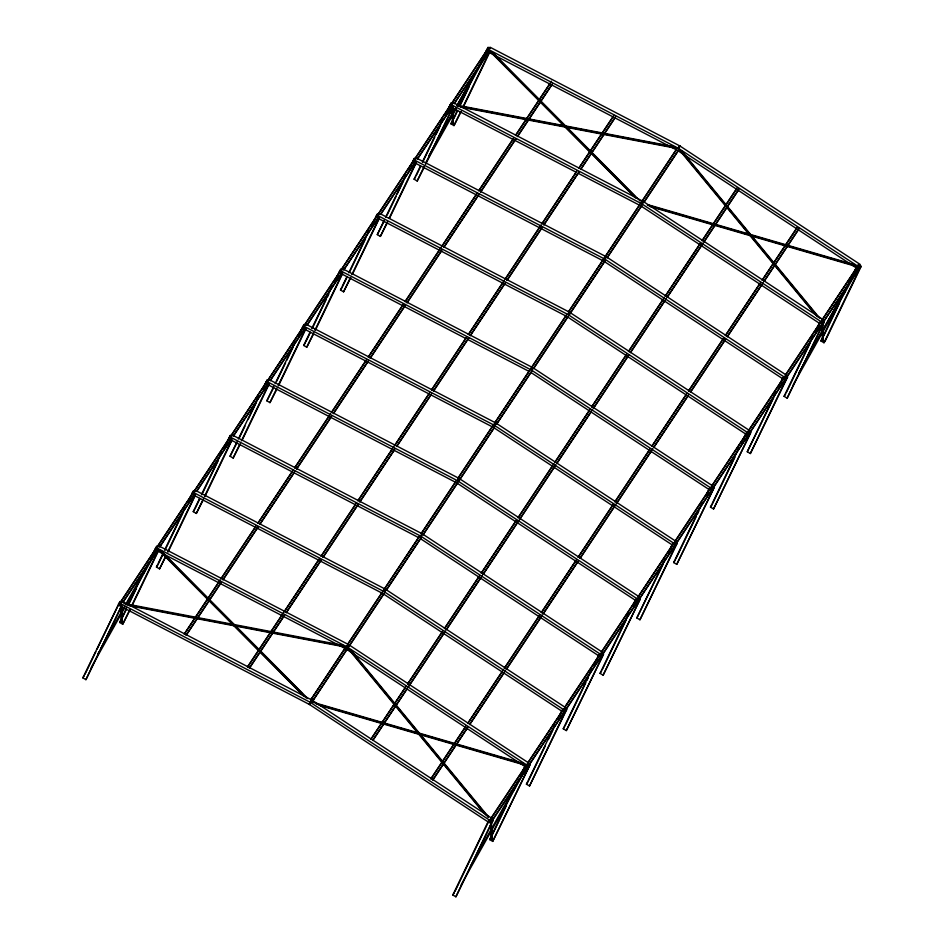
<?xml version="1.0" encoding="UTF-8"?>
<svg xmlns="http://www.w3.org/2000/svg" width="944" height="944" viewBox="0 0 944 944"><rect width="100%" height="100%" fill="white"/><g stroke="black" fill="none" stroke-linecap="round" stroke-linejoin="round"><path stroke-width="1.42" d="M310.729 701.628L310.364 702.784L310.729 701.628L523.554 763.436M641.932 203.644L641.991 202.972M120.407 603.57L119.664 605.765L309.408 704.46L311.685 699.952L121.941 601.257L120.407 603.57L310.151 702.265L309.408 704.46M421.366 535.932L422.11 533.738L232.354 435.042L230.82 437.355L420.576 536.039L422.11 533.738M679.019 148.09L679.751 145.883L490.007 47.2L488.473 49.513L678.217 148.196L679.751 145.883M120.749 603.428L120.856 603.594M347.298 646.711L347.416 646.876M121.835 605.906L85.916 679.668L82.836 677.851L120.03 601.458L97.102 649.083M85.007 674.228L95.828 651.726M119.558 603.594L488.237 48.274L451.621 103.734M85.916 679.668L121.575 605.576L118.496 603.759M129.989 610.036L122.72 624.255L119.64 622.45L126.649 607.901M127.924 605.246L145.742 568.205M150.202 558.942L156.834 546.045L153.011 553.986M122.449 617.494L126.272 609.553M128.821 604.266L136.455 588.383M143.464 573.834L146.001 568.536M156.975 546.93L120.36 602.39M122.72 624.255L129.729 609.706M131.641 605.741L158.38 550.163L155.3 548.358M131.9 606.072L158.639 550.505M166.156 555.957L159.536 568.854L156.444 567.037L162.816 553.809M164.728 549.845L185.107 507.506M187.644 502.208L193.638 490.644L189.815 498.585M158.616 563.415L163.076 554.152M164.988 550.175L182.817 513.135M193.78 491.529L193.178 492.78L229.18 438.571M159.536 568.854L165.896 555.627M167.808 551.65L195.184 494.762L192.104 492.957M168.067 551.992L195.443 495.093M203.597 499.234L196.34 513.442L193.249 511.636L199.621 498.408M201.532 494.432L221.911 452.093M223.822 448.129L230.442 435.231L226.631 443.173M195.42 508.002L199.88 498.739M201.792 494.774L218.347 460.377M229.982 437.367L230.584 436.116M196.34 513.442L203.338 498.892M204.612 496.249L232 439.349L228.908 437.544M204.872 496.579L231.622 441.013M240.413 443.822L233.144 458.041L230.065 456.235L237.062 441.674M238.336 439.031L258.715 396.692M262.538 388.751L267.246 379.83L263.435 387.772M236.684 443.338L230.065 456.235M239.233 438.04L244.968 426.133M248.154 419.525L256.426 402.321M267.388 380.715L230.784 436.163M233.144 458.041L239.516 444.813M241.416 440.836L268.804 383.948L265.724 382.143M242.313 439.857L269.064 384.291M276.58 389.742L269.949 402.628L266.869 400.822L273.866 386.273M275.141 383.63L295.519 341.291M298.068 335.993L304.062 324.429L300.239 332.359M273.5 387.937L266.869 400.822M276.675 381.317L285.595 362.791M286.87 360.148L293.23 346.92M304.192 325.302L303.59 326.553L339.604 272.356M269.949 402.628L276.958 388.078M278.232 385.435L305.608 328.547L302.528 326.73M278.492 385.766L305.868 328.878M313.384 334.329L306.753 347.227L303.673 345.421L310.045 332.182M311.957 328.217L332.323 285.879M334.235 281.914L340.867 269.016L335.769 279.601M305.844 341.787L310.305 332.524M312.216 328.559L326.223 299.449M327.497 296.805L328.772 294.15M340.406 271.152L341.008 269.901M306.753 347.227L313.762 332.677M315.036 330.022L342.412 273.135L339.333 271.329M315.296 330.365L342.672 273.477M350.826 277.607L343.569 291.826L340.477 290.009L346.849 276.781M348.761 272.816L369.139 230.478M371.051 226.501L377.671 213.615L373.848 221.545M342.648 286.374L347.109 277.123M349.658 271.825L365.576 238.749M377.812 214.5L341.197 269.949M343.569 291.826L349.929 278.586M351.841 274.621L379.228 217.734L376.137 215.916M352.737 273.63L379.488 218.064M387.642 222.194L380.373 236.413L377.293 234.608L384.291 220.046M385.565 217.403L405.944 175.065M408.492 169.778L414.475 158.203L410.664 166.144M383.913 221.71L377.293 234.608M387.099 215.102L396.02 196.576M397.282 193.933L403.654 180.693M414.617 159.088L378.013 214.548M380.373 236.413L387.37 221.864M389.282 217.887L416.033 162.321L412.941 160.515M389.542 218.229L416.292 162.663M423.809 168.115L417.177 181.012L414.097 179.195L420.458 165.967M422.369 162.002L442.748 119.664M445.297 114.366L451.291 102.802L447.468 110.743M416.269 175.572L420.717 166.309M422.629 162.333L434.736 137.199M436.01 134.555L440.459 125.292M450.819 104.937L451.421 103.687M417.177 181.012L424.186 166.451M425.461 163.808L452.837 106.92L449.757 105.103M425.72 164.15L453.096 107.25M461.25 111.392L453.981 125.599L450.902 123.794L457.274 110.566M459.185 106.589L476.378 70.871M481.464 60.286L488.095 47.389L490.148 48.604M453.71 118.838L457.533 110.896M460.082 105.61L468.991 87.084M484.272 55.33L488.095 47.389M453.981 125.599L460.353 112.371M462.902 107.085L489.641 51.507L486.561 49.702M463.162 107.415L489.901 51.849M452.825 894.995L488.485 820.902L491.564 822.708L455.905 896.8L452.825 894.995L454.359 892.682M454.996 891.36L488.744 821.233M822.212 319.615L858.226 265.417L860.102 266.515L492.025 820.572L491.423 821.823L492.084 839.924L491.352 839.487L490.467 825.115M492.709 841.399L529.903 764.994L492.709 841.399L489.629 839.582L515.731 785.337M520.191 776.074L525.289 765.49L528.369 767.307M492.438 834.626L506.444 805.527M513.453 790.966L516.002 785.679M523 771.118L525.548 765.832M564.654 708.378L566.707 709.593L529.525 785.986L526.433 784.181L555.096 724.638M557.633 719.352L562.093 710.089L565.173 711.894L529.525 785.986M528.605 780.546L545.16 746.149M548.346 739.53L552.806 730.267M559.804 715.717L562.353 710.419M565.043 711.009L565.645 709.758L563.769 708.661M566.329 730.585L603.523 654.18L566.329 730.585L563.249 728.768L591.9 669.237M593.811 665.26L598.897 654.676L601.989 656.493M565.409 725.145L585.787 682.807M587.062 680.152L588.336 677.509M596.62 660.316L599.157 655.018M601.847 655.608L602.449 654.357L600.573 653.26L564.571 707.457M603.133 675.172L640.327 598.779L603.133 675.172L600.054 673.367L628.704 613.824M632.527 605.895L635.713 599.275L638.793 601.08M602.225 669.733L626.415 619.453M633.424 604.903L635.973 599.617M638.651 600.195L639.253 598.944L637.377 597.847M675.078 542.163L677.131 543.366L639.938 619.771L636.858 617.954L665.508 558.423M668.057 553.125L672.517 543.874L675.597 545.679L639.938 619.771M663.219 564.052L636.858 617.954M670.228 549.502L672.777 544.204M676.754 564.359L713.935 487.965L676.754 564.359L673.662 562.553L702.312 503.01M706.136 495.081L709.322 488.461L712.401 490.266M675.833 558.919L696.212 516.58M697.486 513.937L698.761 511.294M707.032 494.09L709.581 488.803M712.272 489.393L712.873 488.142L710.997 487.033L674.984 541.242M713.558 508.958L750.751 432.553L713.558 508.958L710.466 507.152L739.128 447.609M741.04 443.645L746.126 433.06L749.217 434.865M712.637 503.518L734.928 457.203M743.837 438.689L746.385 433.39M749.076 433.98L749.678 432.73L747.801 431.632L783.803 377.423M785.502 375.948L787.556 377.152L750.362 453.545L747.282 451.739L775.933 392.208M778.481 386.91L782.942 377.647L786.022 379.464L750.362 453.545M773.643 397.837L747.282 451.739M780.653 383.276L783.201 377.989M822.307 320.535L824.36 321.739L787.166 398.144L784.086 396.338L812.737 336.796M815.286 331.509L819.746 322.246L822.826 324.052L787.166 398.144M786.258 392.704L810.448 342.424M817.457 327.875L820.006 322.577M822.684 323.167L823.286 321.916L821.41 320.818M858.084 264.532L861.164 266.338L825.504 340.43L823.97 342.743L820.891 340.926L846.367 288.003L808.347 356.03M851.453 277.418L856.55 266.833L859.63 268.651L823.97 342.743M823.699 335.97L839.617 302.894M844.078 293.631L845.352 290.988M854.261 272.462L856.81 267.176M859.488 267.766L860.102 266.515M97.598 654.404L99.037 651.844M100.465 649.271L124.148 606.968M125.753 604.207L149.258 562.093M91.167 667.656L124.891 607.393M126.319 604.833L156.633 550.8M428.859 155.748L455.409 108.312M456.837 105.74L482.667 59.59M435.491 144.019L455.586 108.123M457.014 105.551L476.39 70.942M426.015 162.592L456.318 108.56M457.58 106.176L488.437 51.047M470.454 866.415L519.247 779.225M461.156 884.799L527.885 765.549M798.848 372.88L852.656 276.722M849.966 281.666L851.405 279.094M793.302 384.668L857.164 270.562M857.707 269.465L859.311 266.715L858.58 266.279M451.468 105.008L451.916 104.277M451.739 109.315L452.624 123.699L453.356 124.124L452.825 107.581M821.728 326.459L822.613 340.831L823.357 341.268L822.731 323.285M346.908 647.195L347.805 646.392L346.908 647.195L483.776 813.091M310.399 702.407L309.16 704.307L489.405 822.755L492.178 818.542L311.933 700.094L310.399 702.407L490.644 820.855M310.694 702.006L311.933 700.094M421.118 535.779L422.357 533.879L602.591 652.328L601.057 654.629L420.823 536.18L422.357 533.879M678.771 147.937L679.999 146.037L860.244 264.485L858.71 266.786L678.465 148.338L679.999 146.037M157.164 546.977L192.375 493.983M267.589 380.762L302.8 327.769M414.817 159.135L450.028 106.141M122.838 602.237L158.049 549.243M159.642 546.824L194.853 493.83M196.446 491.423L231.658 438.429M233.262 436.01L268.462 383.016M270.067 380.609L305.278 327.615M306.871 325.208L342.082 272.202M343.675 269.795L378.886 216.801M380.491 214.394L415.69 161.389M417.295 158.981L452.495 105.988M454.099 103.58L489.311 50.587M123.039 602.284L158.238 549.278M159.843 546.871L195.054 493.877M196.647 491.47L231.056 439.68M233.451 436.057L267.86 384.267M270.267 380.656L305.467 327.662M307.071 325.255L341.48 273.453M343.876 269.842L378.284 218.052M380.68 214.441L415.891 161.436M417.496 159.029L451.893 107.238M454.3 103.628L488.709 51.837M82.836 677.851L84.37 675.55M119.64 622.45L121.174 620.137M156.444 567.037L157.978 564.736M193.249 511.636L194.783 509.323M303.673 345.421L305.207 343.109M340.477 290.009L342.011 287.708M414.097 179.195L415.631 176.894M450.902 123.794L452.436 121.481M184.21 634.026L220.223 579.828M221.026 578.625L256.225 525.631M257.83 523.224L293.029 470.218M294.634 467.811L330.636 413.614M331.438 412.41L366.65 359.404M368.243 356.997L403.454 304.003M405.059 301.596L477.062 193.19M478.667 190.782L513.878 137.789M515.471 135.37L551.485 81.172M184.41 634.073L218.819 582.283M221.215 578.672L255.623 526.882M258.031 523.259L292.428 471.469M294.835 467.858L329.244 416.068M331.639 412.457L366.048 360.655M368.443 357.044L402.852 305.254M405.247 301.643L439.656 249.841M442.063 246.231L476.46 194.44M479.67 189.626L513.276 139.039M515.672 135.417L550.081 83.627M186.086 635.135L221.297 582.129M222.89 579.722L258.101 526.728M259.706 524.321L294.906 471.316M296.51 468.908L331.71 415.915M333.315 413.507L368.526 360.514M370.119 358.095L405.33 305.101M406.935 302.694L442.134 249.7M443.739 247.293L478.938 194.287M480.543 191.88L515.754 138.886M517.347 136.479L552.559 83.473M186.287 635.182L220.695 583.38M223.091 579.769L258.302 526.776M259.895 524.368L294.304 472.566M296.711 468.956L331.108 417.165M333.515 413.555L368.715 360.561M370.319 358.142L404.728 306.352M407.124 302.741L441.532 250.951M443.94 247.34L479.139 194.334M480.744 191.927L515.943 138.933M517.548 136.526L551.957 84.724M247.458 666.924L319.473 558.518M321.078 556.11L356.289 503.117M357.882 500.709L429.898 392.303M431.502 389.896L466.702 336.902M468.307 334.495L504.308 280.285M505.111 279.082L541.113 224.884M541.915 223.681L577.126 170.675M578.719 168.268L613.93 115.274M247.658 666.971L282.067 615.181M284.463 611.57L318.871 559.78M321.279 556.158L355.676 504.367M358.083 500.757L392.492 448.966M394.887 445.344L429.296 393.554M431.691 389.943L466.1 338.153M468.507 334.542L502.904 282.74M505.311 279.129L539.72 227.339M542.116 223.728L576.524 171.926M578.92 168.315L613.329 116.525M249.334 668.022L284.545 615.028M286.15 612.621L321.349 559.627M322.954 557.22L358.154 504.214M359.758 501.807L394.97 448.813M396.563 446.406L431.774 393.4M433.367 390.993L468.578 337.999M470.183 335.592L505.382 282.598M506.987 280.179L542.198 227.185M543.791 224.778L579.002 171.784M580.595 169.365L615.807 116.372M249.535 668.069L283.943 616.279M286.339 612.668L321.55 559.674M323.155 557.267L358.354 504.261M359.959 501.854L394.368 450.064M396.763 446.453L431.172 394.651M433.567 391.04L468.779 338.046M470.372 335.639L504.78 283.849M507.188 280.226L541.585 228.436M543.992 224.825L579.203 171.832M580.796 169.413L615.205 117.622M310.718 699.823L346.719 645.625M347.522 644.422L419.537 536.015M421.13 533.608L456.341 480.602M457.934 478.195L493.948 423.998M494.75 422.794L529.95 369.8M566.766 314.387L530.752 368.585L532.628 369.694M568.359 311.98L640.374 203.574M677.178 148.173L641.177 202.37L643.053 203.467M310.906 699.87L345.315 648.08M347.722 644.469L382.119 592.667M384.527 589.056L418.935 537.266M421.331 533.655L455.74 481.853M458.135 478.242L492.544 426.452M494.939 422.841L529.348 371.051M531.755 367.428L566.164 315.638M568.559 312.027L602.968 260.237M605.364 256.615L639.772 204.824M642.97 200.01L676.577 149.423M310.151 702.265L311.685 699.952M312.582 700.92L347.793 647.926M348.596 646.723L384.597 592.525M386.202 590.106L421.413 537.112M423.006 534.705L458.218 481.711M459.02 480.508L495.022 426.299M496.627 423.891L531.826 370.898M533.431 368.49L568.63 315.485M569.433 314.281L605.446 260.084M607.039 257.677L642.25 204.671M643.843 202.264L679.055 149.27M312.783 700.967L347.191 649.177M348.796 646.77L383.996 593.776M386.403 590.153L421.602 537.16M423.207 534.752L457.616 482.962M459.209 480.555L494.42 427.549M496.815 423.939L532.027 370.945M533.631 368.538L568.028 316.736M569.633 314.328L604.844 261.335M607.24 257.724L641.649 205.922M644.044 202.311L679.255 149.317M370.791 739.305L406.003 686.312M407.596 683.904L442.807 630.899M444.412 628.492L479.611 575.498M481.216 573.091L516.415 520.085M518.02 517.678L554.022 463.48M554.824 462.277L590.035 409.271M591.628 406.864L626.84 353.87M628.444 351.463L664.446 297.266M665.249 296.05L700.46 243.056M702.053 240.649L737.264 187.655M371.794 738.149L405.401 687.562M407.796 683.952L442.205 632.15M444.6 628.539L479.009 576.749M481.416 573.138L515.813 521.336M518.221 517.725L552.629 465.935M555.025 462.324L589.434 410.534M591.829 406.911L626.238 355.121M628.633 351.51L663.042 299.72M665.449 296.097L699.858 244.307M702.253 240.696L736.662 188.906M372.668 740.403L408.669 686.205M409.472 685.002L445.485 630.793M446.276 629.589L482.29 575.392M483.092 574.188L518.291 521.194M519.896 518.775L555.898 464.578M556.7 463.374L592.714 409.177M593.505 407.973L628.716 354.968M630.321 352.56L666.322 298.363M667.125 297.159L703.127 242.95M703.929 241.747L739.14 188.753M372.868 740.45L407.277 688.66M408.87 686.253L444.884 632.043M446.477 629.636L480.885 577.846M483.281 574.235L517.69 522.445M519.294 520.026L555.296 465.829M556.901 463.421L591.31 411.631M593.705 408.02L628.114 356.218M630.509 352.608L664.918 300.817M667.325 297.207L702.525 244.201M704.13 241.794L738.538 190.004M430.877 778.788L466.076 725.794M467.681 723.375L503.683 669.178M504.485 667.974L539.697 614.981M541.29 612.573L576.501 559.568M578.106 557.161L613.305 504.167M614.91 501.76L650.109 448.754M651.714 446.347L686.925 393.353M688.518 390.946L723.729 337.952M725.322 335.533L760.534 282.539M762.138 280.132L797.338 227.138M431.066 778.835L465.475 727.045M467.882 723.423L502.279 671.632M504.686 668.022L539.095 616.231M541.49 612.621L575.899 560.819M578.294 557.208L613.506 504.214M615.11 501.807L649.507 450.005M651.915 446.394L685.521 395.807M688.719 390.993L723.93 337.999M725.523 335.58L759.932 283.79M762.327 280.179L795.934 229.593M432.753 779.886L467.953 726.892M469.557 724.485L505.559 670.275M506.362 669.072L542.363 614.874M543.166 613.671L578.377 560.677M579.97 558.258L615.984 504.061M616.786 502.857L652.788 448.66M653.59 447.456L688.801 394.45M690.394 392.043L725.606 339.049M727.199 336.642L763.212 282.433M764.015 281.229L799.214 228.236M432.942 779.933L467.351 728.143M469.758 724.532L504.155 672.73M506.562 669.119L540.971 617.329M543.366 613.718L577.775 561.928M580.171 558.305L614.579 506.515M616.975 502.904L651.384 451.114M653.791 447.491L688.188 395.701M690.595 392.09L725.004 340.3M727.399 336.689L761.808 284.887M764.203 281.277L798.612 229.486M526.162 765.277L490.148 819.475L492.025 820.572M527.755 762.858L562.966 709.864M601.375 652.056L636.575 599.051M638.179 596.643L673.391 543.65M711.8 485.83L746.999 432.836M785.408 375.016L820.619 322.022M491.151 818.318L525.56 766.528M528.758 761.702L562.364 711.115M564.76 707.504L599.169 655.714M601.576 652.103L635.973 600.301M638.38 596.691L672.789 544.9M675.184 541.29L709.593 489.488M711.988 485.877L746.397 434.087M748.804 430.476L783.201 378.686M785.609 375.063L820.017 323.273M822.413 319.662L856.822 267.872M492.225 820.619L528.227 766.422L528.829 765.171L526.964 764.074M529.029 765.218L601.045 656.812M602.65 654.404L675.456 544.794L676.057 543.543L674.193 542.446M676.258 543.591L711.469 490.597M713.062 488.19L785.88 378.579L786.482 377.329L784.606 376.219M786.682 377.376L858.698 268.969M491.564 822.708L493.098 820.395L455.905 896.8M565.173 711.894L566.707 709.593M675.597 545.679L677.131 543.366M786.022 379.464L787.556 377.152M822.826 324.052L824.36 321.739M859.63 268.651L861.164 266.338M489.629 839.582L491.163 837.281M526.433 784.181L527.967 781.868M563.249 728.768L564.772 726.467M600.054 673.367L601.588 671.054M673.662 562.553L675.196 560.24M710.466 507.152L712 504.839M784.086 396.338L785.62 394.026M820.891 340.926L822.425 338.625M821.882 321.951L822.495 321.597M491.234 820.253L490.337 821.056L490.963 820.702M456.507 105.091L674.405 146.721M462.112 106.707L525.607 118.838M528.487 119.381L602.083 133.446M604.974 134.001L674.228 147.229M457.887 106.047L675.786 147.677M460.601 107.109L675.609 148.184M123.806 603.476L343.144 645.377M128.065 604.974L344.525 646.333M129.34 605.765L344.348 646.841M647.631 204.612L854.816 264.78M647.336 205.084L785.455 245.204M788.275 246.018L854.509 265.264M648.976 205.698L856.149 265.866M650.086 206.583L855.854 266.35M317.479 704.153L523.247 763.92M316.299 703.941L524.888 764.522M320.228 705.64L524.593 765.006M487.729 51.708L676.175 149.718M450.925 107.109L575.687 171.997M578.294 173.354L639.371 205.119M414.121 162.521L603.865 261.205M377.305 217.922L565.763 315.933M340.501 273.323L465.274 338.223M467.87 339.569L528.959 371.346M303.697 328.736L493.441 427.42M266.892 384.137L455.338 482.16M230.088 439.55L354.85 504.438M357.446 505.795L418.534 537.561M193.272 494.951L381.73 592.962M157.766 551.036L346.224 649.047M858.403 266.468L859.146 266.904M383.524 590.212L385.4 591.31M677.237 150.249L857.471 268.698M640.421 205.65L819.439 323.296M603.617 261.063L782.635 378.697M566.813 316.464L747.058 434.913M531.236 372.679L709.027 489.511M493.205 427.278L672.211 544.924M456.389 482.691L636.634 601.127M420.812 538.894L599.829 656.54M382.78 593.505L561.798 711.139M345.976 648.906L526.209 767.354M492.379 52.132L640.15 201.025M492.178 52.663L634.793 196.352M490.727 51.448L636.433 198.252M490.526 51.979L635.206 197.744M161.117 550.789L307.85 698.631M160.917 551.32L302.493 693.97M159.465 550.092L306.21 697.946M159.265 550.635L303.944 696.401M681.875 151.146L819.687 318.187M681.603 151.595L725.665 205.001M727.541 207.279L773.466 262.951M775.343 265.229L818.472 317.491M680.329 150.367L817.197 316.264M680.046 150.816L815.038 314.435M350.613 649.802L488.426 816.843M350.342 650.251L394.403 703.658M396.279 705.935L442.205 761.607M444.081 763.885L488.142 817.292M347.191 646.746L485.936 814.92M822.295 324.016L823.357 341.268M822.259 327.155L822.956 338.66M452.388 108.312L453.356 124.124M452.259 110.023L452.884 120.089M491.116 824.112L492.084 839.924M490.986 825.811L491.612 835.877M121.564 606.237L122.095 622.78L121.127 606.968M120.997 608.679L121.528 617.305M120.478 607.971L121.363 622.344M858.745 266.491L858.674 267.164L858.745 266.491M310.34 702.112L310.954 701.758L310.34 702.112M120.643 602.933L120.207 603.664L120.95 604.101L121.387 603.369L120.643 602.933M490.644 820.065L490.196 820.796L490.939 821.233L491.376 820.501L490.644 820.065M158.745 545.856L157.211 548.169L346.955 646.852L348.489 644.54L158.745 545.856M195.55 490.455L194.016 492.756L383.771 591.451L385.305 589.139L195.55 490.455M269.17 379.641L267.636 381.942L457.38 480.638L458.914 478.325L269.17 379.641M305.974 324.229L304.44 326.541L494.184 425.225L495.718 422.924L305.974 324.229M342.778 268.828L341.244 271.129L530.988 369.824L532.522 367.511L342.778 268.828M379.582 213.415L378.048 215.728L567.804 314.411L569.338 312.11L379.582 213.415M416.387 158.014L414.864 160.327L604.608 259.01L606.142 256.697L416.387 158.014M453.203 102.601L451.669 104.914L641.413 203.609L642.947 201.296L453.203 102.601M348.737 644.693L347.203 646.994L527.448 765.442L528.982 763.141L348.737 644.693M385.541 589.28L384.007 591.593L564.252 710.041L565.786 707.729L385.541 589.28M459.162 478.466L457.628 480.779L637.861 599.228L639.395 596.915L459.162 478.466M495.966 423.065L494.432 425.378L674.677 543.815L676.211 541.514L495.966 423.065M532.77 367.653L531.236 369.965L711.481 488.414L713.015 486.101L532.77 367.653M569.586 312.252L568.052 314.564L748.285 433.013L749.819 430.7L569.586 312.252M606.39 256.851L604.856 259.152L785.089 377.6L786.623 375.287L606.39 256.851M643.194 201.438L641.66 203.751L821.905 322.199L823.439 319.886L643.194 201.438"/></g></svg>
